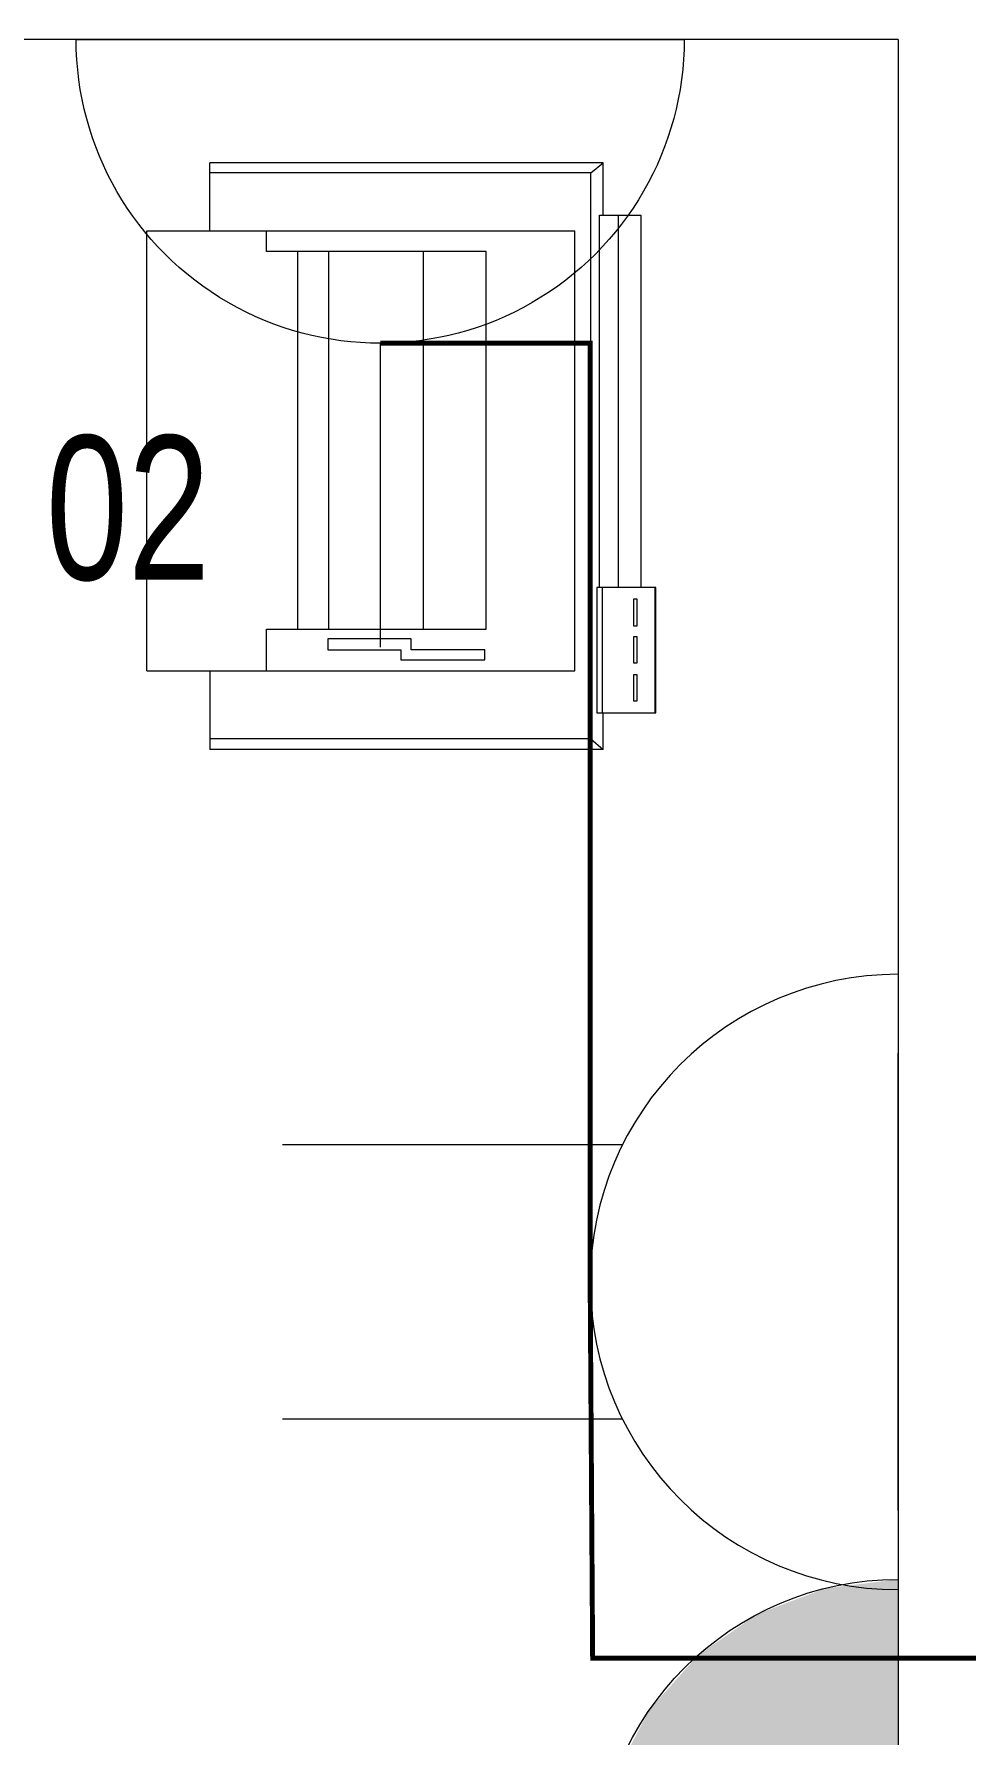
# Model space of a CAD drawing. Header units: metres. Extents: x 75097 to 220695, y -1557923 to -1361206.
# Drawn here: x 112156 to 112722, y -1430883 to -1429849 of the extents above; entities that cross this region are included whole.
import ezdxf

# ---------------------------------------------------------------- set-up
doc = ezdxf.new("R2010")
doc.units = ezdxf.units.M
doc.layers.get('0').update_dxf_attribs({"lineweight": 0})
doc.layers.add('A-100 - Copy$0$Medical Equipment and Furniture', color=8, linetype='Continuous', lineweight=0)
doc.layers.add('A-100 - Copy$0$Walls', color=8, linetype='Continuous', lineweight=0)
doc.layers.add('E-POWR', color=7, linetype='Continuous', lineweight=9, true_color=0x4e7e3e)
doc.layers.add('E-PW', color=7, linetype='Continuous', lineweight=9, true_color=0x4e7e3e)
doc.styles.add('A-100 - Copy$0$X3G_ENTITY_257CFD', font='swisscl.ttf', dxfattribs={"height": 200})

# ---------------------------------------------------------------- blocks, each defined once
blk = doc.blocks.new('GI-041_dwg_E-SKT2-3902840-GI-041')
at = {"layer": 'E-POWR'}
blk.add_line((0.1982, 0), (-0.1982, 0), dxfattribs=at)
at = {"layer": 'E-PW'}
for p, q in [((-0.0879, 0.1765), (-0.0879, 0.3944)), ((0.0878, 0.1766), (0.0878, 0.3944)), ((-0.1466, 0), (0.1466, 0))]:
    blk.add_line(p, q, dxfattribs=at)
blk.add_arc((0, 0), 0.1972, 0.0142, 180.0142, dxfattribs=at)
blk = doc.blocks.new('NORMAL SOCKET')
at = {"layer": 'E-POWR'}
for p, q in [((0, 307.7), (0, 615.4)), ((-307.7, 0), (307.7, 0))]:
    blk.add_line(p, q, dxfattribs=at)
blk.add_ellipse((0, 0), major_axis=(32.8, 305.9), ratio=1, start_param=4.81904, end_param=7.960633, dxfattribs=at)
blk = doc.blocks.new('GI-041_dwg_UPS-E-SKT1-3902843-GI-041')
at = {"layer": 'E-POWR'}
blk.add_hatch(color=256, dxfattribs=at).paths.add_polyline_path([(-0.1987, -0.0005), (0.1987, -0.0005), (0.1929, 0.0471), (0.176, 0.0919), (0.1487, 0.1313), (0.1129, 0.1631), (0.0705, 0.1853), (0.024, 0.1968), (-0.024, 0.1968), (-0.0705, 0.1853), (-0.1129, 0.1631), (-0.1487, 0.1313), (-0.176, 0.0919), (-0.1929, 0.0471)], flags=0)
for p, q in [((0, 0.1983), (0, 0.397)), ((-0.1987, -0.0005), (0.1987, -0.0005)), ((-0.1473, -0.0005), (0.1473, -0.0005))]:
    blk.add_line(p, q, dxfattribs=at)
blk.add_arc((0, -0.0005), 0.1987, 360, 180, dxfattribs=at)
blk = doc.blocks.new('A-100 - Copy$0$ITPPLT2C-P')
for p, q in [((0.0229, 0.0318), (0.2618, 0.0318)), ((0.0304, 0.0256), (0.0229, 0.0318)), ((0.0229, 0), (0.0229, 0.0318)), ((0.2618, -0.0096), (0.2618, 0.0318)), ((0.0304, -0.3182), (0.0304, 0.0256)), ((0.0304, 0.0256), (0.2618, 0.0256)), ((0, 0), (0, -0.2262)), ((0.0252, 0), (0, 0)), ((0.0139, 0), (0.0139, -0.2262)), ((0.0252, 0), (0.0139, 0)), ((0.0252, -0.2262), (0.0252, 0)), ((0.0401, -0.2769), (0.0401, -0.0096)), ((0.3, -0.0096), (0.0401, -0.0096)), ((0.2274, -0.0222), (0.2274, -0.0096)), ((0.3, -0.2769), (0.3, -0.0096)), ((0.0939, -0.2515), (0.0939, -0.0222)), ((0.0939, -0.0222), (0.2274, -0.0222)), ((0.1321, -0.2515), (0.1321, -0.0222)), ((0.1894, -0.2515), (0.1894, -0.0222)), ((0.2082, -0.2515), (0.2082, -0.0222)), ((-0.0091, -0.2262), (0.0267, -0.2262)), ((-0.0091, -0.3023), (-0.0091, -0.2262)), ((-0.0087, -0.2262), (0.0236, -0.2262)), ((-0.0087, -0.3023), (-0.0087, -0.2262)), ((0, -0.2262), (0.0252, -0.2262)), ((0.0139, -0.2262), (0.0252, -0.2262)), ((0.0236, -0.2262), (0.0236, -0.3023)), ((0.0267, -0.2262), (0.0267, -0.3023)), ((0.0023, -0.2495), (0.0023, -0.2334)), ((0.0023, -0.2334), (0.0045, -0.2334)), ((0.0045, -0.2334), (0.0045, -0.2495)), ((0.0045, -0.2495), (0.0023, -0.2495)), ((0.0023, -0.2721), (0.0023, -0.2562)), ((0.0023, -0.2562), (0.0045, -0.2562)), ((0.0045, -0.2562), (0.0045, -0.2721)), ((0.2274, -0.2515), (0.0939, -0.2515)), ((0.1395, -0.2575), (0.19, -0.2575)), ((0.1395, -0.2641), (0.1395, -0.2575)), ((0.19, -0.2575), (0.19, -0.2641)), ((0.2274, -0.2769), (0.2274, -0.2515)), ((0.0947, -0.2701), (0.0947, -0.2641)), ((0.0947, -0.2641), (0.1395, -0.2641)), ((0.19, -0.2641), (0.1457, -0.2641)), ((0.1457, -0.2641), (0.1457, -0.2701)), ((0.0045, -0.2721), (0.0023, -0.2721)), ((0.3, -0.2769), (0.0401, -0.2769)), ((0.1457, -0.2701), (0.0947, -0.2701)), ((0.2618, -0.2769), (0.2618, -0.3246)), ((0.0023, -0.295), (0.0023, -0.2793)), ((0.0023, -0.2793), (0.0045, -0.2793)), ((0.0045, -0.2793), (0.0045, -0.295)), ((0.0045, -0.295), (0.0023, -0.295)), ((0.0267, -0.3023), (-0.0091, -0.3023)), ((0.0236, -0.3023), (-0.0087, -0.3023)), ((0.0229, -0.3246), (0.0229, -0.3023)), ((0.0304, -0.3182), (0.0229, -0.3246)), ((0.0304, -0.3182), (0.2618, -0.3182)), ((0.0229, -0.3246), (0.2618, -0.3246))]:
    blk.add_line(p, q)
blk = doc.blocks.new('A-100 - Copy')
at = {"layer": 'A-100 - Copy$0$Walls'}
for q in [(109430.3, -1429852.7, 2.4), (112680.3, -1433602.7, 2.4)]:
    blk.add_line((112680.3, -1429852.7, 2.4), q, dxfattribs=at)
at = {"layer": 'A-100 - Copy$0$Medical Equipment and Furniture', "extrusion": (1.19915e-18, 8.17187e-07, -1), "xscale": 1000, "yscale": 1000, "zscale": 1000}
blk.add_blockref('A-100 - Copy$0$ITPPLT2C-P', (-112524.2, -1429959.4, -3.5), dxfattribs=at)
at = {"layer": 'A-100 - Copy$0$Medical Equipment and Furniture', "insert": (112212.8, -1430093.4, 2.4), "char_height": 87.47, "attachment_point": 2, "style": 'A-100 - Copy$0$X3G_ENTITY_257CFD'}
blk.add_mtext('02', dxfattribs=at)

msp = doc.modelspace()

# ---------------------------------------------------------------- linework, layer by layer
at = {"layer": 'E-POWR', "const_width": 3}
msp.add_lwpolyline([(112365.9, -1430037.3), (112493.4, -1430037.3), (112493.4, -1430608.7), (112494.9, -1430836.1), (112977.7, -1430836.1), (112968.6, -1431899.7), (112968.6, -1433418.1), (114410.3, -1433418.1), (114848.3, -1433418.1), (114848.3, -1432095.8), (114846, -1430960.9), (114846.2, -1429538.3), (115190.4, -1429538.3)], dxfattribs=at)

# ---------------------------------------------------------------- block references
at = {"xscale": -923.0399999999992, "yscale": 923.0399999999992, "zscale": 923.0399999999992, "rotation": 90}
msp.add_blockref('GI-041_dwg_UPS-E-SKT1-3902843-GI-041', (112679.9, -1430971.6, 2.4), dxfattribs=at)
at = {"layer": 'E-POWR', "color": 85, "xscale": -0.6, "yscale": 0.6, "zscale": 0.6, "rotation": 180}
msp.add_blockref('NORMAL SOCKET', (112365.9, -1429852.7, 2.4), dxfattribs=at)
at = {"layer": 'E-POWR', "color": 85, "extrusion": (0, 0, -1), "xscale": -947.6469886575186, "yscale": 947.6469886575187, "zscale": -947.6469886575186, "rotation": 269.9998147595659}
msp.add_blockref('GI-041_dwg_E-SKT2-3902840-GI-041', (-112680.3, -1430607.5, -2.4), dxfattribs=at)

# ---------------------------------------------------------------- next in the draw order: block references
msp.add_blockref('A-100 - Copy', (0, 0))

doc.saveas('drawing.dxf')
